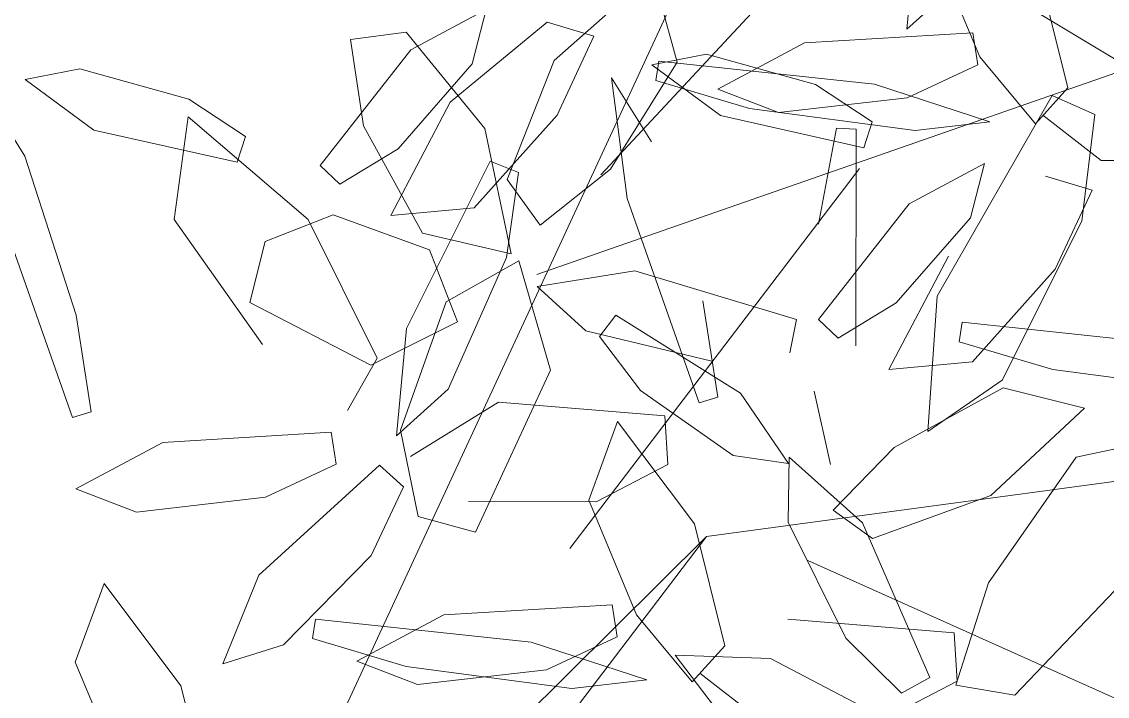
# Model space of a CAD drawing. Header units: inches. Extents: x 218980 to 233865, y 587194 to 599270.
# Drawn here: x 219064.296 to 219065.521, y 587476.862 to 587477.624 of the extents above; entities that cross this region are included whole.
import ezdxf

# ---------------------------------------------------------------- set-up
doc = ezdxf.new("R2010")
doc.units = ezdxf.units.IN
doc.header["$MEASUREMENT"] = 0
doc.layers.get('0').update_dxf_attribs({"lineweight": 0})
doc.layers.add('Proposed Urban Design', color=250, linetype='Continuous', lineweight=0)

# ---------------------------------------------------------------- blocks, each defined once
blk = doc.blocks.new('tree2')
at = {"color": 44}
for p, q in [((325199.1493, 3048393.2041), (325200.5444, 3048396.2131)), ((325199.8049, 3048394.5767), (325200.8758, 3048395.7266)), ((325200.044, 3048393.7599), (325201.0785, 3048393.8998)), ((325199.5519, 3048393.2718), (325200.044, 3048393.7599)), ((325199.5967, 3048393.1727), (325200.044, 3048393.7599)), ((325194.6093, 3048392.8247), (325193.1144, 3048393.7294)), ((325200.2725, 3048393.7058), (325201.3189, 3048393.2363)), ((325195.5982, 3048393.241), (325193.1963, 3048392.4034)), ((325193.9249, 3048392.643), (325193.2711, 3048391.7848))]:
    blk.add_line(p, q, dxfattribs=at)
at = {"color": 62}
for p, q in [((325200.4962, 3048394.9062), (325200.519, 3048395.1483)), ((325200.5526, 3048395.1027), (325200.6608, 3048394.8438)), ((325200.6129, 3048395.0116), (325200.4962, 3048394.9062)), ((325199.5463, 3048394.9502), (325199.3765, 3048394.8592)), ((325199.5147, 3048394.8277), (325199.5463, 3048394.9502)), ((325199.6842, 3048394.9216), (325199.4649, 3048394.7414)), ((325199.7894, 3048394.8906), (325199.6842, 3048394.9216)), ((325199.7064, 3048394.7118), (325199.7894, 3048394.8906)), ((325199.3765, 3048394.8592), (325199.1717, 3048394.5982)), ((325200.0441, 3048394.8493), (325199.92, 3048394.8252)), ((325199.9361, 3048394.8341), (325199.9293, 3048394.79)), ((325200.4229, 3048394.7817), (325199.9361, 3048394.8341)), ((325200.2897, 3048394.7809), (325200.0441, 3048394.8493)), ((325198.8748, 3048394.7482), (325198.6292, 3048394.8166)), ((325199.3473, 3048394.6355), (325199.5147, 3048394.8277)), ((325199.92, 3048394.8252), (325200.0752, 3048394.711)), ((325198.5051, 3048394.7925), (325198.6603, 3048394.6783)), ((325199.8296, 3048394.7958), (325199.8648, 3048394.5238)), ((325199.9196, 3048394.6516), (325199.8296, 3048394.7958)), ((325199.9293, 3048394.79), (325200.1408, 3048394.7271)), ((325200.4177, 3048394.6966), (325200.2897, 3048394.7809)), ((325200.6836, 3048394.6965), (325200.4229, 3048394.7817)), ((325199.0028, 3048394.6639), (325198.8748, 3048394.7482)), ((325199.4649, 3048394.7414), (325199.3307, 3048394.485)), ((325199.5193, 3048394.5028), (325199.7064, 3048394.7118)), ((325200.0752, 3048394.711), (325200.3989, 3048394.6384)), ((325200.1408, 3048394.7271), (325200.5147, 3048394.6773)), ((325198.8736, 3048394.7081), (325198.8422, 3048394.4764)), ((325199.1445, 3048394.476), (325198.8736, 3048394.7081)), ((325200.3989, 3048394.6384), (325200.4177, 3048394.6966)), ((325200.5147, 3048394.6773), (325200.6836, 3048394.6965)), ((325198.6603, 3048394.6783), (325198.9841, 3048394.6057)), ((325198.9841, 3048394.6057), (325199.0028, 3048394.6639)), ((325200.3371, 3048394.6824), (325200.2969, 3048394.4654)), ((325200.3817, 3048394.6803), (325200.3371, 3048394.6824)), ((325199.2161, 3048394.5562), (325199.3473, 3048394.6355)), ((325199.1717, 3048394.5982), (325199.2161, 3048394.5562)), ((325199.3665, 3048394.2297), (325199.5554, 3048394.6082)), ((325199.5554, 3048394.6082), (325199.6195, 3048394.5825)), ((325199.6195, 3048394.5825), (325199.5924, 3048394.3903)), ((325199.8648, 3048394.5238), (325200.0269, 3048394.0618)), ((325198.4499, 3048394.4911), (325198.6121, 3048394.0291)), ((325199.3307, 3048394.485), (325199.5193, 3048394.5028)), ((325200.5014, 3048394.5113), (325200.2966, 3048394.2502)), ((325198.8422, 3048394.4764), (325199.0411, 3048394.1937)), ((325199.2998, 3048394.1626), (325199.1445, 3048394.476)), ((325199.5924, 3048394.3903), (325199.4605, 3048394.093)), ((325200.0697, 3048394.0747), (325200.0355, 3048394.2927)), ((325199.8391, 3048394.2602), (325199.8021, 3048394.2116)), ((325200.1203, 3048394.0841), (325199.8391, 3048394.2602)), ((325200.2966, 3048394.2502), (325200.341, 3048394.2083)), ((325199.3437, 3048393.9875), (325199.3665, 3048394.2297)), ((325199.8021, 3048394.2116), (325199.8947, 3048394.0895)), ((325199.233, 3048394.0445), (325199.2998, 3048394.1626)), ((325199.4605, 3048394.093), (325199.3437, 3048393.9875)), ((325199.8947, 3048394.0895), (325200.1036, 3048393.9433)), ((325200.0269, 3048394.0618), (325200.0697, 3048394.0747)), ((325199.3751, 3048393.9407), (325199.574, 3048394.0633)), ((325199.574, 3048394.0633), (325199.9497, 3048394.0323)), ((325198.6121, 3048394.0291), (325198.6548, 3048394.042)), ((325199.9497, 3048394.0323), (325199.9566, 3048393.9227)), ((325199.8428, 3048394.02), (325199.7778, 3048393.8421)), ((325200.0165, 3048393.7886), (325199.8428, 3048394.02)), ((325198.8159, 3048393.9726), (325199.1961, 3048393.9956)), ((325199.1961, 3048393.9956), (325199.2074, 3048393.9233)), ((325198.6201, 3048393.8678), (325198.8159, 3048393.9726)), ((325199.0332, 3048393.6725), (325199.3054, 3048393.921)), ((325199.2074, 3048393.9233), (325199.0477, 3048393.8485)), ((325199.3054, 3048393.921), (325199.3598, 3048393.8721)), ((325199.9566, 3048393.9227), (325199.7948, 3048393.8385)), ((325198.757, 3048393.8153), (325198.6201, 3048393.8678)), ((325199.3598, 3048393.8721), (325199.2867, 3048393.7173)), ((325199.0477, 3048393.8485), (325198.757, 3048393.8153)), ((325199.7948, 3048393.8385), (325199.5067, 3048393.8389)), ((325199.2867, 3048393.7173), (325199.0885, 3048393.5153)), ((325198.9519, 3048393.4727), (325199.0332, 3048393.6725)), ((325198.6835, 3048393.6538), (325198.6185, 3048393.4759)), ((325198.8572, 3048393.4223), (325198.6835, 3048393.6538)), ((325199.1612, 3048393.5736), (325199.1544, 3048393.5294)), ((325199.6481, 3048393.5212), (325199.1612, 3048393.5736)), ((325199.0885, 3048393.5153), (325198.9519, 3048393.4727)), ((325199.1544, 3048393.5294), (325199.366, 3048393.4666)), ((325198.6185, 3048393.4759), (325198.7266, 3048393.2171)), ((325199.366, 3048393.4666), (325199.7399, 3048393.4167)), ((325198.9256, 3048393.1469), (325198.8572, 3048393.4223)), ((325193.2359, 3048392.8867), (325193.4579, 3048393.084)), ((325193.4579, 3048393.084), (325193.5134, 3048392.8835)), ((325192.7757, 3048392.9347), (325192.9013, 3048392.9509)), ((325192.9013, 3048392.9509), (325193.0795, 3048392.7334)), ((325192.8054, 3048392.739), (325192.7757, 3048392.9347)), ((325193.1294, 3048392.6178), (325193.2359, 3048392.8867)), ((325193.5134, 3048392.8835), (325193.3633, 3048392.6416)), ((325193.742, 3048392.7692), (325193.6051, 3048392.8218)), ((325192.9387, 3048392.4968), (325192.8054, 3048392.739)), ((325193.0795, 3048392.7334), (325193.1388, 3048392.4505)), ((325193.3633, 3048392.6416), (325193.2044, 3048392.515)), ((325193.2044, 3048392.515), (325193.1294, 3048392.6178)), ((325192.5834, 3048392.4783), (325192.7366, 3048392.5385)), ((325192.7366, 3048392.5385), (325192.9547, 3048392.459)), ((325193.1388, 3048392.4505), (325192.9387, 3048392.4968)), ((325192.5486, 3048392.3402), (325192.5834, 3048392.4783)), ((325192.9547, 3048392.459), (325193.0174, 3048392.2964)), ((325192.9917, 3048392.3415), (325193.1563, 3048392.4344)), ((325193.1563, 3048392.4344), (325193.2276, 3048392.187)), ((325193.1972, 3048392.3761), (325193.4177, 3048392.412)), ((325193.4177, 3048392.412), (325193.7826, 3048392.3021)), ((325193.3072, 3048392.276), (325193.1972, 3048392.3761)), ((325192.822, 3048392.1987), (325192.5486, 3048392.3402)), ((325192.8889, 3048392.052), (325192.9917, 3048392.3415)), ((325194.0797, 3048392.0491), (325194.1004, 3048392.3547)), ((325193.0174, 3048392.2964), (325192.822, 3048392.1987)), ((325193.7826, 3048392.3021), (325193.7679, 3048392.2263)), ((325194.157, 3048392.2958), (325194.1502, 3048392.2517)), ((325193.5917, 3048392.2076), (325193.3072, 3048392.276)), ((325194.1502, 3048392.2517), (325194.3617, 3048392.1888)), ((325193.2276, 3048392.187), (325193.0584, 3048391.8214)), ((325194.3617, 3048392.1888), (325194.7356, 3048392.139)), ((325194.2473, 3048392.165), (325194.0797, 3048392.0491)), ((325192.9289, 3048391.8569), (325192.8889, 3048392.052)), ((325194.6428, 3048392.0403), (325194.4143, 3048391.9905)), ((325193.764, 3048391.8441), (325193.7665, 3048391.9907)), ((325193.7665, 3048391.9907), (325193.932, 3048391.8426)), ((325194.4143, 3048391.9905), (325194.2168, 3048391.7068)), ((325193.0584, 3048391.8214), (325192.9289, 3048391.8569)), ((325193.8947, 3048391.5823), (325193.764, 3048391.8441)), ((325193.932, 3048391.8426), (325194.0838, 3048391.4933)), ((325194.2168, 3048391.7068), (325194.1424, 3048391.4754)), ((325194.2762, 3048391.453), (325194.5175, 3048391.7063)), ((325192.9864, 3048391.6344), (325193.3666, 3048391.6574)), ((325193.3666, 3048391.6574), (325193.3779, 3048391.5851)), ((325192.7906, 3048391.5297), (325192.9864, 3048391.6344)), ((325193.3779, 3048391.5851), (325193.2182, 3048391.5103)), ((325194.0198, 3048391.4579), (325193.8947, 3048391.5823)), ((325192.9275, 3048391.4771), (325192.7906, 3048391.5297)), ((325193.5089, 3048391.5436), (325193.7244, 3048391.5357)), ((325193.5957, 3048391.4298), (325193.5089, 3048391.5436)), ((325193.2182, 3048391.5103), (325192.9275, 3048391.4771)), ((325194.0838, 3048391.4933), (325194.0198, 3048391.4579)), ((325194.1424, 3048391.4754), (325194.2762, 3048391.453))]:
    blk.add_line(p, q, dxfattribs=at)
at = {"color": 64}
for p, q in [((325200.8597, 3048394.7736), (325200.7914, 3048395.0491)), ((325200.6608, 3048394.8438), (325200.7865, 3048394.6919)), ((325200.7865, 3048394.6919), (325200.8597, 3048394.7736)), ((325200.935, 3048394.6097), (325200.8033, 3048394.7115)), ((325200.381, 3048394.1906), (325200.3817, 3048394.6803)), ((325200.6713, 3048394.6023), (325200.5014, 3048394.5113)), ((325200.6396, 3048394.4798), (325200.6713, 3048394.6023)), ((325201.2231, 3048394.6093), (325200.935, 3048394.6097)), ((325200.9144, 3048394.5427), (325200.8091, 3048394.5737)), ((325200.8313, 3048394.3639), (325200.9144, 3048394.5427)), ((325200.4722, 3048394.2875), (325200.6396, 3048394.4798)), ((325200.5899, 3048394.3934), (325200.4557, 3048394.137)), ((325200.6442, 3048394.1549), (325200.8313, 3048394.3639)), ((325200.341, 3048394.2083), (325200.4722, 3048394.2875)), ((325200.4557, 3048394.137), (325200.6442, 3048394.1549)), ((325200.2287, 3048393.9248), (325200.1203, 3048394.0841)), ((325200.2867, 3048394.0883), (325200.3237, 3048393.9225)), ((325200.7138, 3048394.0955), (325200.4678, 3048393.9607)), ((325200.8975, 3048394.0496), (325200.7138, 3048394.0955)), ((325200.6857, 3048393.8524), (325200.8975, 3048394.0496)), ((325200.4678, 3048393.9607), (325200.33, 3048393.8197)), ((325200.1036, 3048393.9433), (325200.2287, 3048393.9248)), ((325200.4189, 3048393.7554), (325200.6857, 3048393.8524)), ((325199.7778, 3048393.8421), (325199.8859, 3048393.5833)), ((325200.33, 3048393.8197), (325200.4189, 3048393.7554)), ((325200.0849, 3048393.5131), (325200.0165, 3048393.7886)), ((325199.8859, 3048393.5833), (325200.0116, 3048393.4314)), ((325200.2274, 3048393.5735), (325200.603, 3048393.5425)), ((325200.603, 3048393.5425), (325200.6099, 3048393.4329)), ((325199.9087, 3048393.436), (325199.6481, 3048393.5212)), ((325200.0116, 3048393.4314), (325200.0849, 3048393.5131)), ((325199.7399, 3048393.4167), (325199.9087, 3048393.436)), ((325200.1601, 3048393.3491), (325200.0284, 3048393.4509)), ((325200.6099, 3048393.4329), (325200.4482, 3048393.3488)), ((325193.7244, 3048391.5357), (325194.0512, 3048391.3651))]:
    blk.add_line(p, q, dxfattribs=at)
at = {"color": 60}
for p, q in [((325198.6292, 3048394.8166), (325198.5051, 3048394.7925)), ((325198.5047, 3048394.6189), (325198.4147, 3048394.763)), ((325198.6206, 3048394.26), (325198.5047, 3048394.6189)), ((325198.6548, 3048394.042), (325198.6206, 3048394.26)), ((325193.8009, 3048392.9265), (325194.1811, 3048392.9495)), ((325194.1811, 3048392.9495), (325194.1924, 3048392.8772)), ((325193.6051, 3048392.8218), (325193.8009, 3048392.9265)), ((325194.1924, 3048392.8772), (325194.0327, 3048392.8024)), ((325194.0327, 3048392.8024), (325193.742, 3048392.7692)), ((325194.1004, 3048392.3547), (325194.3603, 3048392.8078)), ((325194.3603, 3048392.8078), (325194.4568, 3048392.7646)), ((325194.4568, 3048392.7646), (325194.427, 3048392.5236)), ((325194.427, 3048392.5236), (325194.2473, 3048392.165)), ((325194.6439, 3048392.2434), (325194.157, 3048392.2958))]:
    blk.add_line(p, q, dxfattribs=at)

msp = doc.modelspace()

# ---------------------------------------------------------------- block references
at = {"layer": 'Proposed Urban Design', "xscale": 0.5, "yscale": 0.5, "zscale": 0.5}
for p in [(56468.2789, -936718.8629), (56465.0469, -936719.8371)]:
    msp.add_blockref('tree2', p, dxfattribs=at)

doc.saveas('drawing.dxf')
